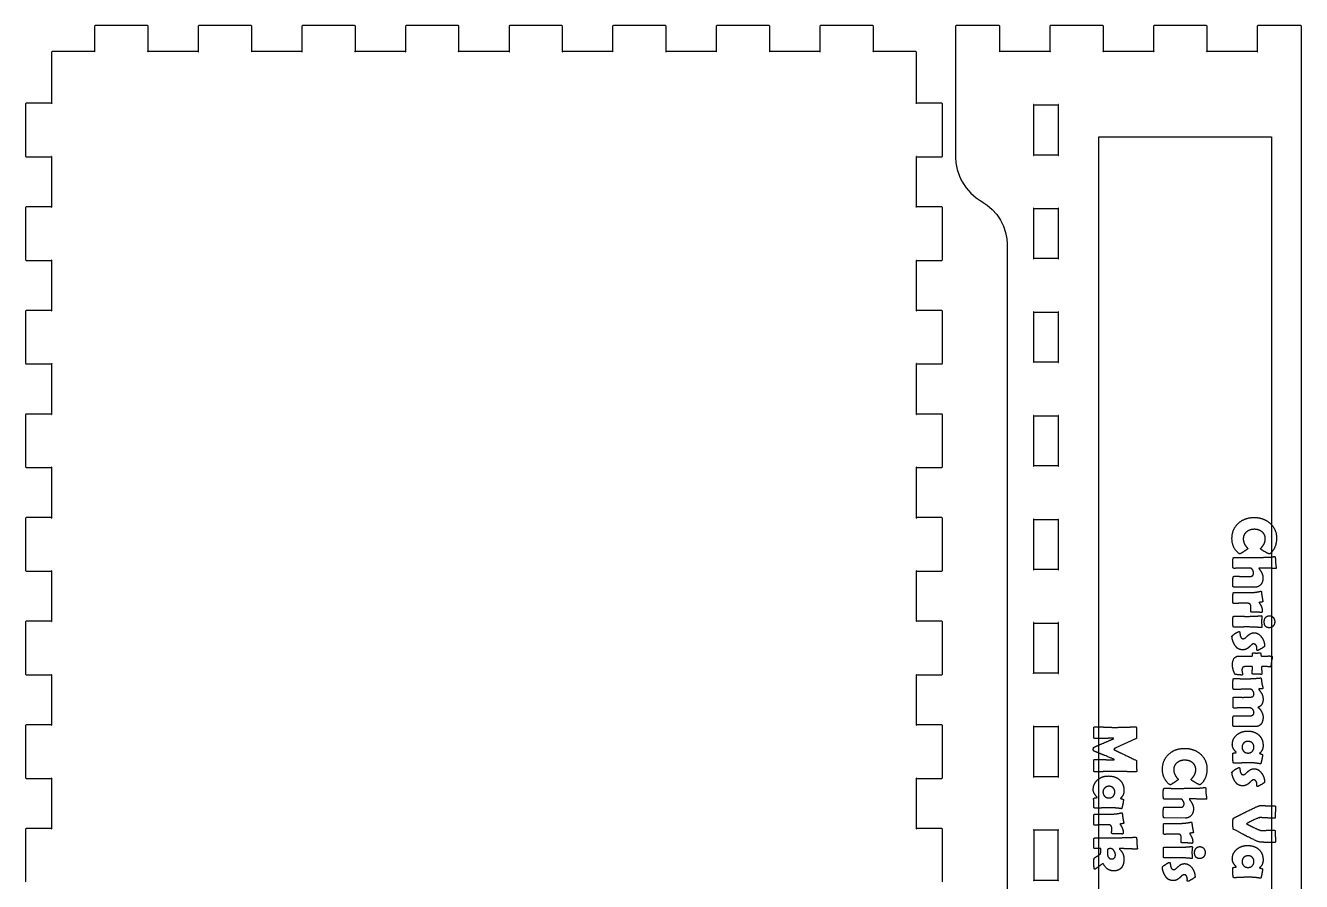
# Model space of a CAD drawing. Header units: millimetres. Extents: x 10 to 778, y 22 to 238.
# Drawn here: x 225.7 to 373.5, y 138.8 to 237.9 of the extents above; entities that cross this region are included whole.
import ezdxf

# ---------------------------------------------------------------- set-up
doc = ezdxf.new("R2010")
doc.units = ezdxf.units.MM
doc.layers.get('0').update_dxf_attribs({"linetype": 'CONTINUOUS'})

msp = doc.modelspace()

# ---------------------------------------------------------------- linework, layer by layer
for p, q in [((367.56, 175.05), (366.7, 175.05)), ((368.1, 172.85), (365.68, 172.85)), ((367.79, 163.35), (367.79, 163.61)), ((365.56, 158.96), (365.56, 160.02)), ((354.23, 156.68), (354.29, 156.68)), ((349.44, 155.41), (349.44, 156.58)), ((354.24, 155.27), (351.99, 154.24)), ((349.44, 151.56), (349.44, 152.8)), ((359.51, 148.31), (358.64, 148.31)), ((360.04, 146.11), (357.62, 146.12)), ((349.58, 143.81), (351.73, 143.81))]:
    msp.add_line(p, q)
for points in [[(331.87, 138.73), (331.9, 138.78), (331.9, 138.8), (331.9, 144.8), (331.9, 144.82), (331.87, 144.87), (331.82, 144.9), (331.8, 144.9), (328.9, 144.9), (328.89, 144.9), (328.86, 144.88), (328.86, 144.86), (328.88, 144.86), (328.9, 144.89), (328.9, 144.9), (328.9, 150.7), (331.8, 150.7), (331.82, 150.7), (331.87, 150.73), (331.9, 150.78), (331.9, 150.8), (331.9, 156.8), (331.9, 156.82), (331.87, 156.87), (331.82, 156.9), (331.8, 156.9), (328.9, 156.9), (328.89, 156.9), (328.86, 156.89), (328.86, 156.86), (328.88, 156.86), (328.9, 156.89), (328.9, 156.9), (328.9, 162.7), (328.89, 162.7), (328.86, 162.72), (328.86, 162.74), (328.88, 162.74), (328.9, 162.71), (328.9, 162.7), (331.8, 162.7), (331.82, 162.7), (331.87, 162.73), (331.9, 162.78), (331.9, 162.8), (331.9, 168.8), (331.9, 168.82), (331.87, 168.87), (331.82, 168.9), (331.8, 168.9), (328.9, 168.9), (328.9, 168.89), (328.88, 168.86), (328.86, 168.86), (328.86, 168.89), (328.89, 168.9), (328.9, 168.9), (328.9, 174.7), (331.8, 174.7), (331.82, 174.7), (331.87, 174.73), (331.9, 174.78), (331.9, 174.8), (331.9, 180.8), (331.9, 180.82), (331.87, 180.87), (331.82, 180.9), (331.8, 180.9), (328.9, 180.9), (328.9, 186.7), (331.8, 186.7), (331.82, 186.7), (331.87, 186.73), (331.9, 186.78), (331.9, 186.8), (331.9, 192.8), (331.9, 192.82), (331.87, 192.87), (331.82, 192.9), (331.8, 192.9), (328.9, 192.9), (328.89, 192.9), (328.86, 192.89), (328.86, 192.86), (328.88, 192.86), (328.9, 192.89), (328.9, 192.9), (328.9, 198.7), (331.8, 198.7), (331.82, 198.7), (331.87, 198.73), (331.9, 198.78), (331.9, 198.8), (331.9, 204.8), (331.9, 204.82), (331.87, 204.87), (331.82, 204.9), (331.8, 204.9), (328.9, 204.9), (328.9, 210.7), (328.89, 210.7), (328.86, 210.72), (328.86, 210.74), (328.88, 210.74), (328.9, 210.71), (328.9, 210.7), (331.8, 210.7), (331.82, 210.7), (331.87, 210.73), (331.9, 210.78), (331.9, 210.8), (331.9, 216.8), (331.9, 216.82), (331.87, 216.87), (331.82, 216.9), (331.8, 216.9), (328.9, 216.9), (328.9, 216.89), (328.88, 216.86), (328.86, 216.86), (328.86, 216.89), (328.89, 216.9), (328.9, 216.9), (328.9, 222.7), (328.9, 222.71), (328.88, 222.74), (328.86, 222.74), (328.86, 222.72), (328.89, 222.7), (328.9, 222.7), (331.8, 222.7), (331.82, 222.7), (331.87, 222.73), (331.9, 222.78), (331.9, 222.8), (331.9, 228.8), (331.9, 228.82), (331.87, 228.87), (331.82, 228.9), (331.8, 228.9), (328.9, 228.9), (328.9, 228.89), (328.88, 228.86), (328.86, 228.86), (328.86, 228.89), (328.89, 228.9), (328.9, 228.9), (328.9, 234.8), (328.9, 234.82), (328.87, 234.87), (328.82, 234.9), (328.8, 234.9), (323.9, 234.9), (323.9, 234.89), (323.88, 234.86), (323.86, 234.86), (323.86, 234.89), (323.89, 234.9), (323.9, 234.9), (323.9, 237.8), (323.9, 237.82), (323.87, 237.87), (323.82, 237.9), (323.8, 237.9), (317.8, 237.9), (317.78, 237.9), (317.73, 237.87), (317.7, 237.82), (317.7, 237.8), (317.7, 234.9), (317.7, 234.89), (317.71, 234.86), (317.74, 234.86), (317.74, 234.89), (317.71, 234.9), (317.7, 234.9), (311.9, 234.9), (311.89, 234.9), (311.86, 234.89), (311.86, 234.86), (311.88, 234.86), (311.9, 234.89), (311.9, 234.9), (311.9, 237.8), (311.9, 237.82), (311.87, 237.87), (311.82, 237.9), (311.8, 237.9), (305.8, 237.9), (305.78, 237.9), (305.73, 237.87), (305.7, 237.82), (305.7, 237.8), (305.7, 234.9), (305.7, 234.89), (305.71, 234.86), (305.74, 234.86), (305.74, 234.89), (305.71, 234.9), (305.7, 234.9), (299.9, 234.9), (299.89, 234.9), (299.86, 234.89), (299.86, 234.86), (299.88, 234.86), (299.9, 234.89), (299.9, 234.9), (299.9, 237.8), (299.9, 237.82), (299.87, 237.87), (299.82, 237.9), (299.8, 237.9), (293.8, 237.9), (293.78, 237.9), (293.73, 237.87), (293.7, 237.82), (293.7, 237.8), (293.7, 234.9), (293.7, 234.89), (293.71, 234.86), (293.74, 234.86), (293.74, 234.89), (293.71, 234.9), (293.7, 234.9), (287.9, 234.9), (287.9, 237.8), (287.9, 237.82), (287.87, 237.87), (287.82, 237.9), (287.8, 237.9), (281.8, 237.9), (281.78, 237.9), (281.73, 237.87), (281.7, 237.82), (281.7, 237.8), (281.7, 234.9), (275.9, 234.9), (275.9, 234.89), (275.88, 234.86), (275.86, 234.86), (275.86, 234.89), (275.89, 234.9), (275.9, 234.9), (275.9, 237.8), (275.9, 237.82), (275.87, 237.87), (275.82, 237.9), (275.8, 237.9), (269.8, 237.9), (269.78, 237.9), (269.73, 237.87), (269.7, 237.82), (269.7, 237.8), (269.7, 234.9), (263.9, 234.9), (263.9, 234.89), (263.88, 234.86), (263.86, 234.86), (263.86, 234.89), (263.89, 234.9), (263.9, 234.9), (263.9, 237.8), (263.9, 237.82), (263.87, 237.87), (263.82, 237.9), (263.8, 237.9), (257.8, 237.9), (257.78, 237.9), (257.73, 237.87), (257.7, 237.82), (257.7, 237.8), (257.7, 234.9), (251.9, 234.9), (251.89, 234.9), (251.86, 234.89), (251.86, 234.86), (251.89, 234.86), (251.9, 234.89), (251.9, 234.9), (251.9, 237.8), (251.9, 237.82), (251.87, 237.87), (251.82, 237.9), (251.8, 237.9), (245.8, 237.9), (245.78, 237.9), (245.73, 237.87), (245.7, 237.82), (245.7, 237.8), (245.7, 234.9), (239.9, 234.9), (239.9, 234.89), (239.89, 234.86), (239.86, 234.86), (239.86, 234.89), (239.89, 234.9), (239.9, 234.9), (239.9, 237.8), (239.9, 237.82), (239.87, 237.87), (239.82, 237.9), (239.8, 237.9), (233.8, 237.9), (233.78, 237.9), (233.73, 237.87), (233.7, 237.82), (233.7, 237.8), (233.7, 234.9), (233.7, 234.89), (233.71, 234.86), (233.74, 234.86), (233.74, 234.89), (233.71, 234.9), (233.7, 234.9), (228.8, 234.9), (228.78, 234.9), (228.73, 234.87), (228.7, 234.82), (228.7, 234.8), (228.7, 228.9), (228.71, 228.9), (228.74, 228.89), (228.74, 228.86), (228.71, 228.86), (228.7, 228.89), (228.7, 228.9), (225.8, 228.9), (225.78, 228.9), (225.73, 228.87), (225.7, 228.82), (225.7, 228.8), (225.7, 222.8), (225.7, 222.78), (225.73, 222.73), (225.78, 222.7), (225.8, 222.7), (228.7, 222.7), (228.71, 222.7), (228.74, 222.72), (228.74, 222.74), (228.71, 222.74), (228.7, 222.71), (228.7, 222.7), (228.7, 216.9), (225.8, 216.9), (225.78, 216.9), (225.73, 216.87), (225.7, 216.82), (225.7, 216.8), (225.7, 210.8), (225.7, 210.78), (225.73, 210.73), (225.78, 210.7), (225.8, 210.7), (228.7, 210.7), (228.7, 204.9), (228.7, 204.89), (228.71, 204.86), (228.74, 204.86), (228.74, 204.89), (228.71, 204.9), (228.7, 204.9), (225.8, 204.9), (225.78, 204.9), (225.73, 204.87), (225.7, 204.82), (225.7, 204.8), (225.7, 198.8), (225.7, 198.78), (225.73, 198.73), (225.78, 198.7), (225.8, 198.7), (228.7, 198.7), (228.7, 198.71), (228.71, 198.74), (228.74, 198.74), (228.74, 198.71), (228.71, 198.7), (228.7, 198.7), (228.7, 192.9), (225.8, 192.9), (225.78, 192.9), (225.73, 192.87), (225.7, 192.82), (225.7, 192.8), (225.7, 186.8), (225.7, 186.78), (225.73, 186.73), (225.78, 186.7), (225.8, 186.7), (228.7, 186.7), (228.7, 180.9), (225.8, 180.9), (225.78, 180.9), (225.73, 180.87), (225.7, 180.82), (225.7, 180.8), (225.7, 174.8), (225.7, 174.78), (225.73, 174.73), (225.78, 174.7), (225.8, 174.7), (228.7, 174.7), (228.7, 168.9), (225.8, 168.9), (225.78, 168.9), (225.73, 168.87), (225.7, 168.82), (225.7, 168.8), (225.7, 162.8), (225.7, 162.78), (225.73, 162.73), (225.78, 162.7), (225.8, 162.7), (228.7, 162.7), (228.7, 162.71), (228.71, 162.74), (228.74, 162.74), (228.74, 162.72), (228.71, 162.7), (228.7, 162.7), (228.7, 156.9), (225.8, 156.9), (225.78, 156.9), (225.73, 156.87), (225.7, 156.82), (225.7, 156.8), (225.7, 150.8), (225.7, 150.78), (225.73, 150.73), (225.78, 150.7), (225.8, 150.7), (228.7, 150.7), (228.7, 144.9), (225.8, 144.9), (225.78, 144.9), (225.73, 144.87), (225.7, 144.82), (225.7, 144.8), (225.7, 138.8), (225.7, 138.78), (225.73, 138.73)], [(373.48, 24.8), (373.48, 234.8), (373.48, 237.8), (373.48, 237.82), (373.45, 237.87), (373.39, 237.9), (373.38, 237.9), (368.44, 237.9), (368.42, 237.9), (368.37, 237.87), (368.34, 237.82), (368.34, 237.8), (368.34, 234.9), (362.54, 234.9), (362.54, 234.89), (362.52, 234.86), (362.5, 234.86), (362.5, 234.89), (362.53, 234.9), (362.54, 234.9), (362.54, 237.8), (362.54, 237.82), (362.51, 237.87), (362.45, 237.9), (362.44, 237.9), (356.44, 237.9), (356.42, 237.9), (356.37, 237.87), (356.34, 237.82), (356.34, 237.8), (356.34, 234.9), (356.35, 234.9), (356.38, 234.89), (356.38, 234.86), (356.36, 234.86), (356.34, 234.89), (356.34, 234.9), (350.54, 234.9), (350.54, 234.89), (350.53, 234.86), (350.5, 234.86), (350.5, 234.89), (350.53, 234.9), (350.54, 234.9), (350.54, 237.8), (350.54, 237.82), (350.51, 237.87), (350.46, 237.9), (350.44, 237.9), (344.44, 237.9), (344.42, 237.9), (344.37, 237.87), (344.34, 237.82), (344.34, 237.8), (344.34, 234.9), (344.35, 234.9), (344.38, 234.89), (344.38, 234.86), (344.35, 234.86), (344.34, 234.89), (344.34, 234.9), (338.54, 234.9), (338.54, 237.8), (338.54, 237.82), (338.51, 237.87), (338.46, 237.9), (338.44, 237.9), (333.5, 237.9), (333.48, 237.9), (333.43, 237.87), (333.4, 237.82), (333.4, 237.8), (333.4, 234.8), (333.4, 222.8), (333.4, 222.6), (333.45, 222), (333.61, 221.22), (333.86, 220.47), (334.12, 219.92), (334.22, 219.75), (334.32, 219.58), (334.66, 219.09), (335.19, 218.49), (335.79, 217.96), (336.28, 217.62), (336.45, 217.52), (336.62, 217.42), (337.09, 217.09), (337.67, 216.58), (338.18, 216), (338.51, 215.53), (338.61, 215.36), (338.7, 215.19), (338.95, 214.66), (339.2, 213.94), (339.35, 213.18), (339.4, 212.6), (339.4, 212.41), (339.4, 47.19)]]:
    msp.add_lwpolyline(points)
for points in [[(245.71, 234.9), (245.7, 234.9), (245.7, 234.89), (245.71, 234.86), (245.74, 234.86), (245.74, 234.89)], [(257.71, 234.9), (257.7, 234.9), (257.7, 234.89), (257.71, 234.86), (257.74, 234.86), (257.74, 234.89)], [(269.71, 234.9), (269.7, 234.9), (269.7, 234.89), (269.71, 234.86), (269.74, 234.86), (269.74, 234.89)], [(281.74, 234.86), (281.74, 234.89), (281.71, 234.9), (281.7, 234.9), (281.7, 234.89), (281.71, 234.86)], [(287.89, 234.9), (287.86, 234.89), (287.86, 234.86), (287.88, 234.86), (287.9, 234.89), (287.9, 234.9)], [(338.5, 234.89), (338.5, 234.86), (338.52, 234.86), (338.54, 234.89), (338.54, 234.9), (338.53, 234.9)], [(368.34, 234.89), (368.35, 234.86), (368.38, 234.86), (368.38, 234.89), (368.35, 234.9), (368.34, 234.9)], [(342.5, 228.7), (342.5, 228.71), (342.49, 228.74), (342.46, 228.74), (342.46, 228.71), (342.49, 228.7)], [(342.5, 225.8), (342.5, 228.7), (345.3, 228.7), (345.31, 228.7), (345.34, 228.71), (345.34, 228.74), (345.31, 228.74), (345.3, 228.71), (345.3, 228.7), (345.3, 222.9), (345.3, 222.89), (345.31, 222.86), (345.34, 222.86), (345.34, 222.89), (345.31, 222.9), (345.3, 222.9), (342.5, 222.9)], [(350, 35), (350, 225), (370, 225), (370, 35)], [(342.46, 222.86), (342.49, 222.86), (342.5, 222.89), (342.5, 222.9), (342.49, 222.9), (342.46, 222.89)], [(228.7, 216.89), (228.71, 216.86), (228.74, 216.86), (228.74, 216.89), (228.71, 216.9), (228.7, 216.9)], [(342.5, 216.71), (342.49, 216.74), (342.46, 216.74), (342.46, 216.72), (342.49, 216.7), (342.5, 216.7)], [(342.49, 210.86), (342.5, 210.89), (342.5, 210.9), (342.5, 213.8), (342.5, 216.7), (345.3, 216.7), (345.3, 210.9), (345.3, 210.89), (345.31, 210.86), (345.34, 210.86), (345.34, 210.89), (345.31, 210.9), (345.3, 210.9), (342.5, 210.9), (342.49, 210.9), (342.46, 210.89), (342.46, 210.86)], [(345.34, 216.72), (345.34, 216.74), (345.31, 216.74), (345.3, 216.71), (345.3, 216.7), (345.31, 216.7)], [(228.74, 210.74), (228.71, 210.74), (228.7, 210.71), (228.7, 210.7), (228.71, 210.7), (228.74, 210.72)], [(328.9, 204.9), (328.89, 204.9), (328.86, 204.89), (328.86, 204.86), (328.88, 204.86), (328.9, 204.89)], [(342.5, 204.71), (342.49, 204.74), (342.46, 204.74), (342.46, 204.72), (342.49, 204.7), (342.5, 204.7), (345.3, 204.7), (345.31, 204.7), (345.34, 204.72), (345.34, 204.74), (345.31, 204.74), (345.3, 204.71), (345.3, 204.7), (345.3, 198.9), (342.5, 198.9), (342.5, 198.89), (342.49, 198.86), (342.46, 198.86), (342.46, 198.89), (342.49, 198.9), (342.5, 198.9), (342.5, 201.8), (342.5, 204.7)], [(328.88, 198.74), (328.86, 198.74), (328.86, 198.71), (328.89, 198.7), (328.9, 198.7), (328.9, 198.71)], [(345.31, 198.9), (345.3, 198.9), (345.3, 198.89), (345.31, 198.86), (345.34, 198.86), (345.34, 198.89)], [(228.71, 192.86), (228.74, 192.86), (228.74, 192.89), (228.71, 192.9), (228.7, 192.9), (228.7, 192.89)], [(342.46, 192.74), (342.46, 192.71), (342.49, 192.7), (342.5, 192.7), (342.5, 192.71), (342.49, 192.74)], [(345.3, 186.9), (342.5, 186.9), (342.5, 189.8), (342.5, 192.7), (345.3, 192.7)], [(345.3, 192.71), (345.3, 192.7), (345.31, 192.7), (345.34, 192.71), (345.34, 192.74), (345.31, 192.74)], [(228.7, 186.71), (228.7, 186.7), (228.71, 186.7), (228.74, 186.72), (228.74, 186.74), (228.71, 186.74)], [(328.88, 186.74), (328.86, 186.74), (328.86, 186.72), (328.89, 186.7), (328.9, 186.7), (328.9, 186.71)], [(342.46, 186.86), (342.49, 186.86), (342.5, 186.89), (342.5, 186.9), (342.49, 186.9), (342.46, 186.89)], [(345.34, 186.89), (345.31, 186.9), (345.3, 186.9), (345.3, 186.89), (345.31, 186.86), (345.34, 186.86)], [(228.7, 180.89), (228.71, 180.86), (228.74, 180.86), (228.74, 180.88), (228.71, 180.9), (228.7, 180.9)], [(328.86, 180.88), (328.86, 180.86), (328.88, 180.86), (328.9, 180.89), (328.9, 180.9), (328.89, 180.9)], [(342.5, 180.7), (342.5, 180.71), (342.49, 180.74), (342.46, 180.74), (342.46, 180.72), (342.49, 180.7)], [(342.5, 177.8), (342.5, 180.7), (345.3, 180.7), (345.3, 180.71), (345.31, 180.74), (345.34, 180.74), (345.34, 180.72), (345.31, 180.7), (345.3, 180.7), (345.3, 174.9), (345.3, 174.89), (345.31, 174.86), (345.34, 174.86), (345.34, 174.89), (345.31, 174.9), (345.3, 174.9), (342.5, 174.9)], [(228.71, 174.74), (228.7, 174.71), (228.7, 174.7), (228.71, 174.7), (228.74, 174.72), (228.74, 174.74)], [(328.86, 174.74), (328.86, 174.72), (328.89, 174.7), (328.9, 174.7), (328.9, 174.71), (328.88, 174.74)], [(342.49, 174.86), (342.5, 174.89), (342.5, 174.9), (342.49, 174.9), (342.46, 174.89), (342.46, 174.86)], [(228.7, 168.9), (228.7, 168.89), (228.71, 168.86), (228.74, 168.86), (228.74, 168.89), (228.71, 168.9)], [(345.3, 168.7), (345.3, 162.9), (342.5, 162.9), (342.5, 162.89), (342.49, 162.86), (342.46, 162.86), (342.46, 162.89), (342.49, 162.9), (342.5, 162.9), (342.5, 165.8), (342.5, 168.7), (342.5, 168.71), (342.49, 168.74), (342.46, 168.74), (342.46, 168.72), (342.49, 168.7), (342.5, 168.7)], [(345.31, 168.7), (345.34, 168.72), (345.34, 168.74), (345.31, 168.74), (345.3, 168.71), (345.3, 168.7)], [(345.31, 162.9), (345.3, 162.9), (345.3, 162.89), (345.31, 162.86), (345.34, 162.86), (345.34, 162.89)], [(228.74, 156.86), (228.74, 156.89), (228.71, 156.9), (228.7, 156.9), (228.7, 156.89), (228.71, 156.86)], [(342.5, 150.9), (342.5, 153.8), (342.5, 156.7), (342.5, 156.71), (342.49, 156.74), (342.46, 156.74), (342.46, 156.71), (342.49, 156.7), (342.5, 156.7), (345.3, 156.7), (345.3, 150.9), (342.5, 150.9), (342.49, 150.9), (342.46, 150.89), (342.46, 150.86), (342.49, 150.86), (342.5, 150.89)], [(345.34, 156.74), (345.31, 156.74), (345.3, 156.71), (345.3, 156.7), (345.31, 156.7), (345.34, 156.71)], [(228.7, 150.7), (228.71, 150.7), (228.74, 150.72), (228.74, 150.74), (228.71, 150.74), (228.7, 150.71)], [(328.89, 150.7), (328.9, 150.7), (328.9, 150.71), (328.88, 150.74), (328.86, 150.74), (328.86, 150.72)], [(345.31, 150.9), (345.3, 150.9), (345.3, 150.89), (345.31, 150.86), (345.34, 150.86), (345.34, 150.89)], [(228.71, 144.86), (228.74, 144.86), (228.74, 144.88), (228.71, 144.9), (228.7, 144.9), (228.7, 144.89)], [(345.3, 144.71), (345.3, 144.7), (342.5, 144.7), (342.5, 144.71), (342.49, 144.74), (342.46, 144.74), (342.46, 144.72), (342.49, 144.7), (342.5, 144.7), (342.5, 141.8), (342.5, 138.9), (345.3, 138.9), (345.3, 138.89), (345.31, 138.86), (345.34, 138.86), (345.34, 138.88), (345.31, 138.9), (345.3, 138.9), (345.3, 144.7), (345.31, 144.7), (345.34, 144.72), (345.34, 144.74), (345.31, 144.74)], [(342.46, 138.88), (342.46, 138.86), (342.49, 138.86), (342.5, 138.89), (342.5, 138.9), (342.49, 138.9)]]:
    msp.add_lwpolyline(points, close=True)
for points in [[(366.18, 180.26), (366.9, 180.92), (368, 180.92)], [(368, 180.92), (369.07, 180.92), (369.81, 180.27)], [(365.43, 178.48), (365.43, 179.58), (366.18, 180.26)], [(367.13, 179.26), (366.74, 178.96), (366.74, 178.44)], [(368.03, 179.55), (367.49, 179.55), (367.13, 179.26)], [(368.91, 179.26), (368.55, 179.55), (368.03, 179.55)], [(369.29, 178.44), (369.29, 178.96), (368.91, 179.26)], [(369.81, 180.27), (370.59, 179.59), (370.59, 178.55)], [(366.2, 176.77), (365.43, 177.41), (365.43, 178.48)], [(366.74, 178.44), (366.74, 178.14), (366.87, 177.86)], [(366.87, 177.86), (366.96, 177.68), (367.12, 177.5)], [(367.12, 177.5), (367.25, 177.34), (367.25, 177.33)], [(368.75, 177.32), (368.75, 177.34), (368.89, 177.49)], [(368.89, 177.49), (369.06, 177.68), (369.15, 177.87)], [(369.15, 177.87), (369.29, 178.14), (369.29, 178.44)], [(370.59, 178.55), (370.59, 177.41), (369.89, 176.77)], [(365.53, 175.75), (365.53, 176.04), (365.56, 176.16)], [(365.56, 176.16), (365.58, 176.29), (365.68, 176.29)], [(365.68, 176.29), (365.95, 176.29), (366.51, 176.29)], [(366.35, 176.7), (366.29, 176.7), (366.2, 176.77)], [(366.77, 176.95), (366.39, 176.7), (366.35, 176.7)], [(366.51, 176.29), (367.07, 176.28), (367.34, 176.28)], [(367.21, 177.26), (367.15, 177.2), (366.77, 176.95)], [(367.25, 177.33), (367.25, 177.29), (367.21, 177.26)], [(367.34, 176.28), (368.49, 176.28), (369.24, 176.31)], [(368.78, 177.25), (368.75, 177.28), (368.75, 177.32)], [(369.26, 176.94), (368.83, 177.19), (368.78, 177.25)], [(369.24, 176.31), (369.5, 176.32), (369.76, 176.32)], [(369.75, 176.7), (369.69, 176.7), (369.26, 176.94)], [(369.89, 176.77), (369.81, 176.7), (369.75, 176.7)], [(369.76, 176.32), (370.07, 176.34), (370.29, 176.39)], [(370.29, 176.39), (370.33, 176.4), (370.35, 176.4)], [(370.35, 176.4), (370.4, 176.4), (370.42, 176.35)], [(370.42, 176.35), (370.45, 176.24), (370.46, 176.03)], [(370.46, 176.03), (370.47, 175.75), (370.48, 175.7)], [(365.54, 175.14), (365.53, 175.25), (365.53, 175.75)], [(365.69, 175.03), (365.56, 175.03), (365.54, 175.14)], [(366.19, 175.04), (365.85, 175.03), (365.69, 175.03)], [(366.7, 175.05), (366.53, 175.05), (366.19, 175.04)], [(367.52, 174.09), (367.93, 174.09), (367.93, 174.51)], [(367.82, 174.84), (367.7, 175.05), (367.56, 175.05)], [(367.93, 174.51), (367.93, 174.65), (367.82, 174.84)], [(368.62, 175.06), (368.55, 175.06), (368.55, 175.02)], [(368.55, 175.02), (368.55, 175.02), (368.67, 174.85)], [(369.87, 175.04), (369.08, 175.06), (368.62, 175.06)], [(368.67, 174.85), (368.81, 174.64), (368.9, 174.46)], [(368.9, 174.46), (369.02, 174.18), (369.02, 173.92)], [(370.17, 175.02), (369.95, 175.04), (369.87, 175.04)], [(370.48, 175.01), (370.37, 175.01), (370.17, 175.02)], [(370.48, 175.7), (370.55, 175.07), (370.55, 175.07)], [(370.55, 175.07), (370.55, 175.01), (370.48, 175.01)], [(365.53, 173.46), (365.53, 173.85), (365.56, 174)], [(365.54, 172.95), (365.53, 173.06), (365.53, 173.46)], [(365.68, 172.85), (365.56, 172.85), (365.54, 172.95)], [(365.56, 174), (365.58, 174.11), (365.71, 174.11)], [(365.71, 174.11), (366.01, 174.11), (366.61, 174.1)], [(366.61, 174.1), (367.22, 174.09), (367.52, 174.09)], [(368.79, 173.17), (368.53, 172.85), (368.1, 172.85)], [(369.02, 173.92), (369.02, 173.47), (368.79, 173.17)], [(365.53, 171.58), (365.53, 171.91), (365.56, 172.11)], [(365.55, 171.07), (365.53, 171.23), (365.53, 171.58)], [(365.56, 172.11), (365.57, 172.23), (365.67, 172.23)], [(365.67, 172.23), (365.95, 172.23), (366.51, 172.22)], [(366.51, 172.22), (367.07, 172.22), (367.35, 172.22)], [(367.35, 172.22), (368.17, 172.22), (368.71, 172.37)], [(368.71, 172.37), (368.74, 172.38), (368.76, 172.38)], [(368.76, 172.38), (368.81, 172.38), (368.83, 172.33)], [(368.83, 172.33), (368.85, 172.13), (368.91, 171.76)], [(368.91, 171.76), (369.01, 171.21), (369.01, 171.19)], [(365.64, 170.95), (365.56, 170.95), (365.55, 171.07)], [(365.94, 170.96), (365.74, 170.95), (365.64, 170.95)], [(366.25, 170.98), (366.14, 170.98), (365.94, 170.96)], [(366.7, 170.98), (366.4, 170.98), (366.25, 170.98)], [(367.16, 170.99), (367.01, 170.99), (366.7, 170.98)], [(367.53, 170.88), (367.44, 170.99), (367.16, 170.99)], [(367.62, 170.49), (367.62, 170.78), (367.53, 170.88)], [(367.6, 170.1), (367.6, 170.17), (367.61, 170.3)], [(367.74, 169.95), (367.6, 169.95), (367.6, 170.1)], [(367.61, 170.3), (367.62, 170.42), (367.62, 170.49)], [(368.01, 169.96), (367.8, 169.95), (367.74, 169.95)], [(368.28, 169.96), (368.18, 169.96), (368.01, 169.96)], [(368.57, 169.94), (368.37, 169.96), (368.28, 169.96)], [(368.79, 171.11), (368.57, 171.09), (368.57, 171.05)], [(368.57, 171.05), (368.57, 171.1), (368.76, 170.76)], [(368.76, 170.76), (368.94, 170.42), (368.94, 170.11)], [(369.01, 171.19), (369.01, 171.13), (368.79, 171.11)], [(368.94, 170.11), (368.94, 169.92), (368.86, 169.92)], [(365.53, 168.85), (365.53, 169.27), (365.56, 169.39)], [(365.56, 168.31), (365.53, 168.43), (365.53, 168.85)], [(365.56, 169.39), (365.57, 169.46), (365.6, 169.48)], [(365.6, 169.48), (365.61, 169.49), (365.71, 169.49)], [(365.71, 169.49), (365.95, 169.49), (366.43, 169.48)], [(366.43, 169.48), (366.92, 169.47), (367.16, 169.47)], [(367.16, 169.47), (368.16, 169.47), (368.75, 169.54)], [(368.86, 169.92), (368.75, 169.92), (368.57, 169.94)], [(368.75, 169.54), (368.8, 169.55), (368.82, 169.55)], [(368.82, 169.55), (368.89, 169.55), (368.89, 169.46)], [(368.87, 169.16), (368.85, 168.96), (368.85, 168.85)], [(368.85, 168.85), (368.85, 168.75), (368.87, 168.55)], [(368.89, 169.46), (368.89, 169.36), (368.87, 169.16)], [(368.87, 168.55), (368.88, 168.35), (368.88, 168.24)], [(369.16, 168.84), (369.16, 169.13), (369.31, 169.33)], [(369.77, 168.15), (369.16, 168.15), (369.16, 168.84)], [(369.31, 169.33), (369.48, 169.54), (369.77, 169.54)], [(369.77, 169.54), (370.04, 169.54), (370.22, 169.32)], [(370.38, 168.84), (370.38, 168.57), (370.21, 168.37)], [(370.22, 169.32), (370.38, 169.12), (370.38, 168.84)], [(365.43, 167.16), (365.43, 167.23), (365.81, 167.48)], [(365.59, 166.47), (365.43, 166.85), (365.43, 167.16)], [(365.64, 168.22), (365.57, 168.22), (365.56, 168.31)], [(366.4, 168.23), (365.9, 168.22), (365.64, 168.22)], [(365.81, 167.48), (366.19, 167.72), (366.27, 167.72)], [(366.27, 167.72), (366.3, 167.72), (366.31, 167.68)], [(366.31, 167.68), (366.35, 167.44), (366.4, 167.19)], [(367.16, 168.24), (366.91, 168.24), (366.4, 168.23)], [(366.4, 167.19), (366.5, 166.88), (366.72, 166.88)], [(366.72, 166.88), (366.88, 166.88), (367.08, 167.06)], [(367.08, 167.06), (367.43, 167.38), (367.45, 167.39)], [(368.75, 168.17), (368.06, 168.24), (367.16, 168.24)], [(367.45, 167.39), (367.71, 167.57), (367.99, 167.57)], [(367.99, 167.57), (368.51, 167.57), (368.88, 167.04)], [(368.81, 168.16), (368.8, 168.16), (368.75, 168.17)], [(368.88, 168.24), (368.88, 168.16), (368.81, 168.16)], [(368.88, 167.04), (369.21, 166.56), (369.21, 166.02)], [(370.21, 168.37), (370.04, 168.15), (369.77, 168.15)], [(365.97, 165.87), (365.74, 166.12), (365.59, 166.47)], [(366.29, 165.66), (366.07, 165.74), (365.97, 165.87)], [(366.67, 165.59), (366.49, 165.59), (366.29, 165.66)], [(367.24, 165.77), (366.97, 165.59), (366.67, 165.59)], [(367.62, 166.1), (367.34, 165.83), (367.24, 165.77)], [(367.93, 166.28), (367.81, 166.28), (367.62, 166.1)], [(368.23, 166.11), (368.12, 166.28), (367.93, 166.28)], [(368.32, 165.77), (368.32, 165.97), (368.23, 166.11)], [(368.3, 165.57), (368.32, 165.67), (368.32, 165.77)], [(368.39, 165.52), (368.35, 165.52), (368.3, 165.57)], [(368.83, 165.74), (368.45, 165.52), (368.39, 165.52)], [(369.21, 166.02), (369.21, 165.96), (368.83, 165.74)], [(365.49, 163.86), (365.49, 164.87), (366.27, 164.87)], [(366.27, 164.87), (366.5, 164.87), (366.96, 164.86)], [(366.96, 164.86), (367.43, 164.84), (367.66, 164.84)], [(367.66, 164.84), (367.81, 164.84), (367.81, 165.02)], [(367.81, 165.11), (367.81, 165.24), (367.9, 165.24)], [(367.81, 165.06), (367.81, 165.09), (367.81, 165.11)], [(367.81, 165.02), (367.81, 165.03), (367.81, 165.06)], [(367.9, 165.24), (367.96, 165.24), (368.07, 165.23)], [(368.07, 165.23), (368.19, 165.22), (368.25, 165.22)], [(368.25, 165.22), (368.32, 165.22), (368.47, 165.23)], [(368.47, 165.23), (368.62, 165.24), (368.69, 165.24)], [(368.69, 165.24), (368.76, 165.24), (368.77, 165.02)], [(368.77, 165.02), (368.78, 164.89), (368.84, 164.88)], [(368.84, 164.88), (368.98, 164.86), (369.26, 164.87)], [(369.26, 164.87), (369.71, 164.88), (369.69, 164.88)], [(369.69, 164.88), (370.1, 164.88), (370.1, 164.8)], [(370.01, 164.26), (369.98, 164.08), (369.94, 163.72)], [(370.06, 164.53), (370.01, 164.33), (370.01, 164.26)], [(370.1, 164.8), (370.1, 164.71), (370.06, 164.53)], [(365.74, 162.86), (365.49, 163.31), (365.49, 163.86)], [(365.82, 162.74), (365.79, 162.76), (365.74, 162.86)], [(365.95, 162.72), (365.85, 162.72), (365.82, 162.74)], [(366.26, 162.7), (366.05, 162.72), (365.95, 162.72)], [(366.58, 162.67), (366.48, 162.67), (366.26, 162.7)], [(366.73, 163.59), (366.58, 163.5), (366.58, 163.22)], [(366.58, 163.22), (366.58, 163.14), (366.62, 162.97)], [(366.66, 162.74), (366.66, 162.67), (366.58, 162.67)], [(366.62, 162.97), (366.66, 162.81), (366.66, 162.74)], [(367.14, 163.66), (366.84, 163.66), (366.73, 163.59)], [(367.38, 163.67), (367.22, 163.66), (367.14, 163.66)], [(367.63, 163.67), (367.55, 163.67), (367.38, 163.67)], [(367.79, 163.61), (367.79, 163.67), (367.63, 163.67)], [(367.78, 163.11), (367.79, 163.28), (367.79, 163.35)], [(367.78, 162.88), (367.78, 162.95), (367.78, 163.11)], [(367.85, 162.78), (367.78, 162.78), (367.78, 162.88)], [(368.1, 162.78), (367.93, 162.78), (367.85, 162.78)], [(368.34, 162.79), (368.26, 162.79), (368.1, 162.78)], [(368.58, 162.77), (368.42, 162.79), (368.34, 162.79)], [(368.82, 162.75), (368.74, 162.75), (368.58, 162.77)], [(368.88, 162.83), (368.88, 162.75), (368.82, 162.75)], [(369.03, 163.68), (368.86, 163.68), (368.86, 163.57)], [(368.86, 163.57), (368.86, 163.45), (368.87, 163.2)], [(368.87, 163.2), (368.88, 162.95), (368.88, 162.83)], [(369.46, 163.65), (369.17, 163.68), (369.03, 163.68)], [(369.88, 163.63), (369.74, 163.63), (369.46, 163.65)], [(369.94, 163.72), (369.93, 163.63), (369.88, 163.63)], [(365.53, 161.64), (365.53, 161.86), (365.56, 162.14)], [(365.55, 161.14), (365.53, 161.3), (365.53, 161.64)], [(365.58, 161.03), (365.56, 161.05), (365.55, 161.14)], [(365.56, 162.14), (365.56, 162.22), (365.58, 162.24)], [(365.58, 162.24), (365.6, 162.26), (365.69, 162.26)], [(365.69, 162.26), (365.97, 162.26), (366.52, 162.25)], [(366.52, 162.25), (367.08, 162.25), (367.36, 162.25)], [(367.36, 162.25), (367.94, 162.25), (368.66, 162.33)], [(368.66, 162.33), (368.7, 162.34), (368.72, 162.34)], [(368.72, 162.34), (368.78, 162.34), (368.8, 162.29)], [(369.01, 161.14), (369.01, 161.07), (368.76, 161.07)], [(368.8, 162.29), (368.83, 162.21), (368.85, 162)], [(368.85, 162), (368.88, 161.74), (368.88, 161.69)], [(368.88, 161.69), (368.89, 161.65), (368.96, 161.41)], [(368.96, 161.41), (369.01, 161.24), (369.01, 161.14)], [(365.56, 160.02), (365.56, 160.12), (365.7, 160.12)], [(365.69, 161.01), (365.6, 161.01), (365.58, 161.03)], [(366.63, 161.02), (366, 161.01), (365.69, 161.01)], [(365.7, 160.12), (365.86, 160.12), (366.19, 160.11)], [(366.19, 160.11), (366.52, 160.09), (366.69, 160.09)], [(367.59, 161.02), (367.27, 161.02), (366.63, 161.02)], [(366.69, 160.09), (366.82, 160.09), (367.08, 160.1)], [(367.08, 160.1), (367.35, 160.11), (367.48, 160.11)], [(367.48, 160.11), (367.98, 160.11), (367.98, 160.49)], [(367.86, 160.82), (367.73, 161.02), (367.59, 161.02)], [(367.98, 160.49), (367.98, 160.64), (367.86, 160.82)], [(368.76, 161.07), (368.52, 161.06), (368.52, 161.04)], [(368.52, 161.04), (368.53, 161), (368.57, 160.96)], [(368.57, 160.96), (368.81, 160.64), (368.91, 160.46)], [(369.03, 159.87), (369.03, 159.55), (368.89, 159.3)], [(368.91, 160.46), (369.03, 160.19), (369.03, 159.87)], [(365.67, 158.85), (365.56, 158.85), (365.56, 158.96)], [(366.17, 158.86), (365.84, 158.85), (365.67, 158.85)], [(366.67, 158.88), (366.51, 158.88), (366.17, 158.86)], [(367.54, 158.86), (367.39, 158.88), (366.67, 158.88)], [(367.84, 158.68), (367.7, 158.84), (367.54, 158.86)], [(367.56, 157.96), (367.98, 157.98), (367.98, 158.35)], [(367.98, 158.35), (367.98, 158.52), (367.84, 158.68)], [(368.89, 159.3), (368.73, 159.02), (368.44, 158.93)], [(368.44, 158.93), (368.69, 158.75), (368.86, 158.42)], [(368.86, 158.42), (369.03, 158.09), (369.03, 157.79)], [(349.44, 156.58), (349.44, 156.65), (349.47, 156.67)], [(349.47, 156.67), (349.49, 156.68), (349.55, 156.68)], [(349.55, 156.68), (349.93, 156.68), (350.69, 156.65)], [(350.69, 156.65), (351.46, 156.61), (351.84, 156.61)], [(351.84, 156.61), (352.25, 156.61), (353.37, 156.65)], [(353.37, 156.65), (353.66, 156.65), (354.23, 156.68)], [(354.29, 156.68), (354.36, 156.68), (354.36, 156.53)], [(365.53, 157.33), (365.53, 157.75), (365.56, 157.86)], [(365.55, 156.81), (365.53, 156.91), (365.53, 157.33)], [(365.69, 156.7), (365.56, 156.7), (365.55, 156.81)], [(365.56, 157.86), (365.58, 157.96), (365.73, 157.96)], [(366.35, 156.71), (365.91, 156.7), (365.69, 156.7)], [(365.73, 157.96), (365.89, 157.96), (366.21, 157.95)], [(366.21, 157.95), (366.53, 157.94), (366.69, 157.94)], [(367.01, 156.72), (366.79, 156.72), (366.35, 156.71)], [(366.69, 157.94), (367.3, 157.94), (367.56, 157.96)], [(367.57, 156.71), (367.2, 156.72), (367.01, 156.72)], [(368.13, 156.7), (367.94, 156.7), (367.57, 156.71)], [(368.82, 157.03), (368.58, 156.7), (368.13, 156.7)], [(369.03, 157.79), (369.03, 157.32), (368.82, 157.03)], [(349.57, 155.31), (349.44, 155.31), (349.44, 155.41)], [(350.6, 155.33), (349.91, 155.31), (349.57, 155.31)], [(350.57, 154.8), (351.34, 155.13), (351.69, 155.29)], [(351.63, 155.35), (351.28, 155.35), (350.6, 155.33)], [(351.73, 155.32), (351.7, 155.35), (351.63, 155.35)], [(351.69, 155.29), (351.71, 155.3), (351.73, 155.32)], [(354.39, 155.38), (354.39, 155.34), (354.24, 155.27)], [(354.36, 156.53), (354.36, 156.34), (354.37, 155.95)], [(354.37, 155.95), (354.39, 155.57), (354.39, 155.38)], [(365.47, 154.63), (365.47, 155.31), (366.01, 155.76)], [(366.01, 155.76), (366.52, 156.18), (367.22, 156.18)], [(367.22, 156.18), (368.03, 156.18), (368.52, 155.75)], [(368.52, 155.75), (369.03, 155.29), (369.03, 154.5)], [(349.37, 154.08), (349.37, 154.27), (349.44, 154.3)], [(349.38, 153.94), (349.37, 153.96), (349.37, 154.08)], [(349.47, 153.86), (349.39, 153.89), (349.38, 153.94)], [(349.44, 154.3), (349.83, 154.49), (350.57, 154.8)], [(350.72, 153.35), (350.09, 153.6), (349.47, 153.86)], [(351.99, 154.24), (351.76, 154.14), (351.76, 154.06)], [(351.76, 154.06), (351.76, 154.02), (352.03, 153.9)], [(352.03, 153.9), (352.76, 153.54), (354.24, 152.85)], [(358.12, 153.52), (358.85, 154.18), (359.95, 154.18)], [(359.95, 154.18), (361.01, 154.18), (361.75, 153.54)], [(365.87, 153.79), (365.47, 154.18), (365.47, 154.63)], [(365.73, 153.66), (365.93, 153.68), (365.93, 153.71)], [(365.93, 153.71), (365.92, 153.74), (365.87, 153.79)], [(366.8, 154.8), (366.6, 154.6), (366.6, 154.32)], [(366.6, 154.32), (366.6, 154.02), (366.79, 153.83)], [(366.79, 153.83), (366.98, 153.64), (367.29, 153.64)], [(367.29, 154.99), (367, 154.99), (366.8, 154.8)], [(367.78, 154.81), (367.59, 154.99), (367.29, 154.99)], [(367.29, 153.64), (367.58, 153.64), (367.78, 153.83)], [(367.97, 154.32), (367.97, 154.62), (367.78, 154.81)], [(367.78, 153.83), (367.97, 154.02), (367.97, 154.32)], [(369.03, 154.5), (369.03, 153.95), (368.65, 153.63)], [(349.44, 152.8), (349.44, 152.9), (349.57, 152.9)], [(349.57, 152.9), (349.92, 152.9), (350.63, 152.88)], [(350.63, 152.88), (351.34, 152.85), (351.69, 152.85)], [(351.8, 152.88), (351.78, 152.92), (350.72, 153.35)], [(351.69, 152.85), (351.79, 152.85), (351.8, 152.88)], [(354.24, 152.85), (354.38, 152.79), (354.38, 152.72)], [(354.37, 152.41), (354.36, 152.21), (354.36, 152.1)], [(354.38, 152.72), (354.38, 152.62), (354.37, 152.41)], [(357.38, 151.75), (357.38, 152.84), (358.12, 153.52)], [(359.08, 152.53), (358.68, 152.22), (358.68, 151.71)], [(359.97, 152.81), (359.44, 152.81), (359.08, 152.53)], [(360.85, 152.53), (360.5, 152.81), (359.97, 152.81)], [(361.24, 151.71), (361.24, 152.22), (360.85, 152.53)], [(361.75, 153.54), (362.53, 152.86), (362.53, 151.81)], [(365.52, 153.57), (365.52, 153.64), (365.73, 153.66)], [(365.56, 152.58), (365.52, 153.01), (365.52, 153.57)], [(365.71, 152.45), (365.57, 152.45), (365.56, 152.58)], [(366.5, 152.48), (365.97, 152.45), (365.71, 152.45)], [(367.31, 152.52), (367.04, 152.52), (366.5, 152.48)], [(368.65, 152.4), (368.02, 152.52), (367.31, 152.52)], [(368.65, 153.63), (368.63, 153.62), (368.63, 153.61)], [(368.63, 153.61), (368.63, 153.57), (368.8, 153.53)], [(368.72, 152.39), (368.71, 152.39), (368.65, 152.4)], [(368.78, 152.45), (368.76, 152.39), (368.72, 152.39)], [(368.9, 152.94), (368.83, 152.6), (368.78, 152.45)], [(368.8, 153.53), (368.97, 153.49), (368.97, 153.44)], [(368.97, 153.44), (368.97, 153.31), (368.9, 152.94)], [(349.55, 151.46), (349.44, 151.46), (349.44, 151.56)], [(350.7, 151.49), (349.93, 151.46), (349.55, 151.46)], [(349.9, 150.56), (350.41, 150.98), (351.11, 150.98)], [(351.84, 151.52), (351.46, 151.52), (350.7, 151.49)], [(351.11, 150.98), (351.92, 150.98), (352.41, 150.54)], [(353.08, 151.49), (352.25, 151.52), (351.84, 151.52)], [(354.31, 151.46), (353.9, 151.46), (353.08, 151.49)], [(354.4, 151.57), (354.4, 151.46), (354.31, 151.46)], [(354.36, 152.1), (354.36, 152.02), (354.38, 151.84)], [(354.38, 151.84), (354.4, 151.66), (354.4, 151.57)], [(358.14, 150.04), (357.38, 150.68), (357.38, 151.75)], [(358.68, 151.71), (358.68, 151.4), (358.82, 151.13)], [(358.82, 151.13), (358.91, 150.95), (359.06, 150.76)], [(359.06, 150.76), (359.2, 150.61), (359.2, 150.59)], [(360.7, 150.59), (360.7, 150.6), (360.84, 150.76)], [(360.84, 150.76), (361, 150.95), (361.1, 151.13)], [(361.1, 151.13), (361.24, 151.41), (361.24, 151.71)], [(362.53, 151.81), (362.53, 150.68), (361.83, 150.04)], [(365.43, 151.41), (365.43, 151.48), (365.81, 151.73)], [(365.59, 150.72), (365.43, 151.1), (365.43, 151.41)], [(365.81, 151.73), (366.19, 151.97), (366.27, 151.97)], [(366.27, 151.97), (366.3, 151.97), (366.31, 151.93)], [(366.31, 151.93), (366.35, 151.69), (366.4, 151.44)], [(366.4, 151.44), (366.5, 151.13), (366.72, 151.13)], [(366.72, 151.13), (366.88, 151.13), (367.08, 151.31)], [(367.08, 151.31), (367.43, 151.63), (367.45, 151.64)], [(367.45, 151.64), (367.71, 151.82), (367.99, 151.82)], [(367.99, 151.82), (368.51, 151.82), (368.88, 151.29)], [(368.88, 151.29), (369.21, 150.81), (369.21, 150.27)], [(349.36, 149.42), (349.36, 150.11), (349.9, 150.56)], [(349.76, 148.58), (349.36, 148.98), (349.36, 149.42)], [(350.69, 149.59), (350.49, 149.4), (350.49, 149.12)], [(351.18, 149.79), (350.89, 149.79), (350.69, 149.59)], [(351.67, 149.6), (351.48, 149.79), (351.18, 149.79)], [(351.86, 149.12), (351.86, 149.42), (351.67, 149.6)], [(352.41, 150.54), (352.92, 150.09), (352.92, 149.29)], [(352.92, 149.29), (352.92, 148.74), (352.54, 148.43)], [(357.47, 149.02), (357.47, 149.3), (357.5, 149.43)], [(357.5, 149.43), (357.53, 149.56), (357.62, 149.56)], [(357.62, 149.56), (357.9, 149.56), (358.45, 149.55)], [(358.29, 149.96), (358.24, 149.96), (358.14, 150.04)], [(358.72, 150.22), (358.33, 149.96), (358.29, 149.96)], [(358.45, 149.55), (359.01, 149.55), (359.29, 149.55)], [(359.16, 150.52), (359.09, 150.47), (358.72, 150.22)], [(359.2, 150.59), (359.2, 150.56), (359.16, 150.52)], [(359.29, 149.55), (360.43, 149.55), (361.18, 149.57)], [(360.72, 150.52), (360.7, 150.54), (360.7, 150.59)], [(361.2, 150.21), (360.78, 150.45), (360.72, 150.52)], [(361.18, 149.57), (361.45, 149.58), (361.71, 149.59)], [(361.7, 149.96), (361.63, 149.96), (361.2, 150.21)], [(361.83, 150.04), (361.76, 149.96), (361.7, 149.96)], [(361.71, 149.59), (362.01, 149.61), (362.23, 149.65)], [(362.23, 149.65), (362.28, 149.66), (362.3, 149.66)], [(362.3, 149.66), (362.35, 149.66), (362.37, 149.61)], [(362.37, 149.61), (362.4, 149.5), (362.41, 149.29)], [(362.41, 149.29), (362.42, 149.01), (362.42, 148.97)], [(365.97, 150.12), (365.74, 150.37), (365.59, 150.72)], [(366.29, 149.91), (366.07, 149.99), (365.97, 150.12)], [(366.67, 149.84), (366.49, 149.84), (366.29, 149.91)], [(367.24, 150.02), (366.97, 149.84), (366.67, 149.84)], [(367.62, 150.35), (367.34, 150.08), (367.24, 150.02)], [(367.93, 150.53), (367.81, 150.53), (367.62, 150.35)], [(368.23, 150.36), (368.12, 150.53), (367.93, 150.53)], [(368.32, 150.02), (368.32, 150.22), (368.23, 150.36)], [(368.3, 149.82), (368.32, 149.92), (368.32, 150.02)], [(368.39, 149.77), (368.35, 149.77), (368.3, 149.82)], [(368.83, 149.99), (368.45, 149.77), (368.39, 149.77)], [(369.21, 150.27), (369.21, 150.21), (368.83, 149.99)], [(349.41, 148.37), (349.41, 148.43), (349.61, 148.45)], [(349.44, 147.37), (349.41, 147.8), (349.41, 148.37)], [(349.61, 148.45), (349.82, 148.48), (349.82, 148.51)], [(349.82, 148.51), (349.81, 148.54), (349.76, 148.58)], [(350.49, 149.12), (350.49, 148.82), (350.68, 148.63)], [(350.68, 148.63), (350.87, 148.44), (351.18, 148.44)], [(351.18, 148.44), (351.47, 148.44), (351.67, 148.63)], [(351.67, 148.63), (351.86, 148.81), (351.86, 149.12)], [(352.54, 148.43), (352.52, 148.41), (352.52, 148.4)], [(352.52, 148.4), (352.52, 148.37), (352.69, 148.33)], [(352.69, 148.33), (352.86, 148.29), (352.86, 148.23)], [(352.86, 148.23), (352.86, 148.1), (352.79, 147.74)], [(357.49, 148.41), (357.47, 148.51), (357.47, 149.02)], [(357.63, 148.3), (357.5, 148.3), (357.49, 148.41)], [(358.14, 148.3), (357.8, 148.3), (357.63, 148.3)], [(358.64, 148.31), (358.47, 148.31), (358.14, 148.3)], [(359.76, 148.1), (359.64, 148.31), (359.51, 148.31)], [(359.88, 147.78), (359.88, 147.92), (359.76, 148.1)], [(360.56, 148.33), (360.49, 148.33), (360.49, 148.29)], [(360.49, 148.29), (360.49, 148.28), (360.61, 148.11)], [(361.81, 148.3), (361.02, 148.33), (360.56, 148.33)], [(360.61, 148.11), (360.76, 147.91), (360.84, 147.72)], [(362.12, 148.29), (361.89, 148.3), (361.81, 148.3)], [(362.42, 148.28), (362.31, 148.28), (362.12, 148.29)], [(362.42, 148.97), (362.5, 148.33), (362.5, 148.33)], [(362.5, 148.33), (362.5, 148.28), (362.42, 148.28)], [(349.42, 145.92), (349.42, 146.25), (349.44, 146.45)], [(349.6, 147.25), (349.46, 147.25), (349.44, 147.37)], [(349.44, 146.45), (349.46, 146.57), (349.56, 146.57)], [(349.56, 146.57), (349.84, 146.57), (350.4, 146.56)], [(350.39, 147.28), (349.86, 147.25), (349.6, 147.25)], [(351.2, 147.31), (350.93, 147.31), (350.39, 147.28)], [(350.4, 146.56), (350.96, 146.56), (351.24, 146.56)], [(352.54, 147.2), (351.9, 147.31), (351.2, 147.31)], [(351.24, 146.56), (352.06, 146.56), (352.59, 146.71)], [(352.61, 147.19), (352.6, 147.19), (352.54, 147.2)], [(352.59, 146.71), (352.63, 146.72), (352.65, 146.72)], [(352.67, 147.24), (352.65, 147.19), (352.61, 147.19)], [(352.65, 146.72), (352.7, 146.72), (352.72, 146.67)], [(352.79, 147.74), (352.72, 147.39), (352.67, 147.24)], [(352.72, 146.67), (352.74, 146.47), (352.79, 146.1)], [(357.47, 146.73), (357.47, 147.11), (357.5, 147.26)], [(357.49, 146.22), (357.47, 146.33), (357.47, 146.73)], [(357.5, 147.26), (357.52, 147.38), (357.65, 147.38)], [(357.65, 147.38), (357.95, 147.38), (358.56, 147.37)], [(358.56, 147.37), (359.16, 147.36), (359.47, 147.36)], [(359.47, 147.36), (359.88, 147.36), (359.88, 147.78)], [(360.73, 146.44), (360.48, 146.11), (360.04, 146.11)], [(360.97, 147.19), (360.97, 146.74), (360.73, 146.44)], [(360.84, 147.72), (360.97, 147.45), (360.97, 147.19)], [(365.66, 146.12), (366.45, 146.52), (367.24, 146.92)], [(367.24, 146.92), (368.51, 147.55), (368.68, 147.55)], [(368.68, 147.55), (368.95, 147.55), (369.51, 147.54)], [(369.51, 147.54), (370.06, 147.52), (370.34, 147.52)], [(370.34, 147.52), (370.47, 147.52), (370.47, 147.45)], [(370.45, 146.81), (370.44, 146.38), (370.44, 146.17)], [(370.47, 147.45), (370.47, 147.24), (370.45, 146.81)], [(349.44, 145.4), (349.42, 145.57), (349.42, 145.92)], [(349.53, 145.29), (349.45, 145.29), (349.44, 145.4)], [(349.83, 145.3), (349.63, 145.29), (349.53, 145.29)], [(350.13, 145.32), (350.03, 145.32), (349.83, 145.3)], [(350.59, 145.32), (350.29, 145.32), (350.13, 145.32)], [(351.05, 145.33), (350.9, 145.33), (350.59, 145.32)], [(351.42, 145.22), (351.33, 145.33), (351.05, 145.33)], [(351.51, 144.83), (351.51, 145.12), (351.42, 145.22)], [(351.5, 144.64), (351.51, 144.76), (351.51, 144.83)], [(352.68, 145.45), (352.46, 145.43), (352.46, 145.39)], [(352.46, 145.39), (352.46, 145.44), (352.65, 145.1)], [(352.65, 145.1), (352.83, 144.76), (352.83, 144.45)], [(352.9, 145.53), (352.9, 145.47), (352.68, 145.45)], [(352.79, 146.1), (352.9, 145.55), (352.9, 145.53)], [(357.48, 144.85), (357.48, 145.18), (357.5, 145.38)], [(357.49, 144.33), (357.48, 144.5), (357.48, 144.85)], [(357.62, 146.12), (357.5, 146.12), (357.49, 146.22)], [(357.5, 145.38), (357.51, 145.49), (357.62, 145.49)], [(357.62, 145.49), (357.9, 145.49), (358.45, 145.49)], [(358.45, 145.49), (359.01, 145.49), (359.29, 145.49)], [(359.29, 145.49), (360.12, 145.49), (360.65, 145.64)], [(360.65, 145.64), (360.68, 145.64), (360.7, 145.64)], [(360.7, 145.64), (360.76, 145.64), (360.77, 145.59)], [(360.77, 145.59), (360.79, 145.4), (360.85, 145.03)], [(360.85, 145.03), (360.96, 144.47), (360.96, 144.46)], [(365.54, 145.47), (365.54, 145.94), (365.56, 146.01)], [(365.56, 144.91), (365.54, 145.09), (365.54, 145.47)], [(365.56, 146.01), (365.57, 146.07), (365.66, 146.12)], [(365.57, 144.82), (365.56, 144.84), (365.56, 144.91)], [(365.66, 144.78), (365.58, 144.81), (365.57, 144.82)], [(368.66, 146.16), (368.44, 146.16), (367.1, 145.45)], [(367.1, 145.45), (367.45, 145.26), (367.96, 145.01)], [(367.96, 145.01), (368.64, 144.68), (368.79, 144.68)], [(369.51, 146.12), (368.94, 146.16), (368.66, 146.16)], [(370.36, 146.08), (370.08, 146.08), (369.51, 146.12)], [(370.44, 146.17), (370.44, 146.08), (370.36, 146.08)], [(349.42, 143.23), (349.42, 143.65), (349.44, 143.72)], [(349.44, 143.72), (349.46, 143.81), (349.58, 143.81)], [(351.49, 144.44), (351.49, 144.51), (351.5, 144.64)], [(351.63, 144.29), (351.49, 144.29), (351.49, 144.44)], [(351.9, 144.3), (351.69, 144.29), (351.63, 144.29)], [(351.73, 143.81), (352.16, 143.81), (353.02, 143.85)], [(352.17, 144.3), (352.07, 144.3), (351.9, 144.3)], [(352.46, 144.28), (352.26, 144.3), (352.17, 144.3)], [(352.75, 144.26), (352.64, 144.26), (352.46, 144.28)], [(352.83, 144.45), (352.83, 144.26), (352.75, 144.26)], [(353.02, 143.85), (353.87, 143.88), (354.3, 143.88)], [(354.3, 143.88), (354.39, 143.88), (354.39, 143.78)], [(354.39, 143.78), (354.39, 143.6), (354.4, 143.23)], [(357.59, 144.22), (357.5, 144.22), (357.49, 144.33)], [(357.89, 144.23), (357.69, 144.22), (357.59, 144.22)], [(358.19, 144.24), (358.09, 144.24), (357.89, 144.23)], [(358.65, 144.25), (358.34, 144.24), (358.19, 144.24)], [(359.1, 144.25), (358.95, 144.25), (358.65, 144.25)], [(359.47, 144.15), (359.38, 144.25), (359.1, 144.25)], [(359.56, 143.75), (359.56, 144.04), (359.47, 144.15)], [(359.55, 143.37), (359.55, 143.43), (359.56, 143.56)], [(359.68, 143.22), (359.55, 143.22), (359.55, 143.37)], [(359.56, 143.56), (359.56, 143.69), (359.56, 143.75)], [(360.74, 144.38), (360.52, 144.36), (360.52, 144.31)], [(360.52, 144.31), (360.52, 144.36), (360.7, 144.03)], [(360.7, 144.03), (360.88, 143.69), (360.88, 143.38)], [(360.96, 144.46), (360.96, 144.39), (360.74, 144.38)], [(360.88, 143.38), (360.88, 143.18), (360.8, 143.18)], [(367.16, 143.99), (366.66, 144.26), (365.66, 144.78)], [(368.75, 143.3), (368.54, 143.3), (367.16, 143.99)], [(368.79, 144.68), (369.05, 144.68), (369.56, 144.69)], [(369.56, 144.69), (370.07, 144.7), (370.33, 144.7)], [(370.33, 144.7), (370.42, 144.7), (370.43, 144.66)], [(370.47, 143.38), (370.47, 143.28), (370.39, 143.28)], [(370.43, 144.66), (370.43, 144.66), (370.43, 144.55)], [(370.43, 144.55), (370.43, 144.36), (370.45, 143.97)], [(370.45, 143.97), (370.47, 143.58), (370.47, 143.38)], [(349.43, 142.67), (349.42, 142.73), (349.42, 143.23)], [(349.55, 142.57), (349.44, 142.57), (349.43, 142.67)], [(349.53, 141.51), (349.76, 141.65), (350.2, 141.95)], [(349.9, 142.57), (349.66, 142.57), (349.55, 142.57)], [(350.25, 142.58), (350.14, 142.58), (349.9, 142.57)], [(350.2, 141.95), (350.22, 141.96), (350.25, 142.58)], [(351.04, 142.49), (351, 142.43), (351, 142.09)], [(351, 142.09), (351, 141.38), (351.5, 141.38)], [(351.39, 142.57), (351.1, 142.57), (351.04, 142.49)], [(351.77, 142.31), (351.6, 142.57), (351.39, 142.57)], [(351.93, 141.86), (351.93, 142.07), (351.77, 142.31)], [(352.48, 142.57), (352.38, 142.57), (352.37, 142.55)], [(352.37, 142.55), (352.39, 142.52), (352.45, 142.46)], [(352.45, 142.46), (352.92, 142.01), (352.92, 141.36)], [(353.64, 142.54), (352.89, 142.57), (352.48, 142.57)], [(354.01, 142.51), (353.74, 142.54), (353.64, 142.54)], [(354.37, 142.49), (354.23, 142.49), (354.01, 142.51)], [(354.47, 142.55), (354.47, 142.49), (354.37, 142.49)], [(354.4, 143.23), (354.4, 143.13), (354.44, 142.89)], [(354.44, 142.89), (354.47, 142.67), (354.47, 142.55)], [(357.48, 142.11), (357.48, 142.53), (357.5, 142.65)], [(357.5, 141.58), (357.48, 141.7), (357.48, 142.11)], [(357.5, 142.65), (357.51, 142.73), (357.55, 142.75)], [(357.55, 142.75), (357.56, 142.75), (357.65, 142.75)], [(357.65, 142.75), (357.89, 142.75), (358.38, 142.74)], [(358.38, 142.74), (358.86, 142.73), (359.11, 142.73)], [(359.11, 142.73), (360.1, 142.73), (360.69, 142.81)], [(359.96, 143.22), (359.75, 143.22), (359.68, 143.22)], [(360.23, 143.23), (360.12, 143.23), (359.96, 143.22)], [(360.51, 143.2), (360.31, 143.22), (360.23, 143.23)], [(360.8, 143.18), (360.7, 143.18), (360.51, 143.2)], [(360.69, 142.81), (360.75, 142.82), (360.77, 142.82)], [(360.77, 142.82), (360.84, 142.82), (360.84, 142.72)], [(360.81, 142.42), (360.79, 142.22), (360.79, 142.12)], [(360.79, 142.12), (360.79, 142.02), (360.81, 141.81)], [(360.84, 142.72), (360.84, 142.62), (360.81, 142.42)], [(361.1, 142.11), (361.1, 142.4), (361.26, 142.59)], [(361.71, 141.42), (361.1, 141.42), (361.1, 142.11)], [(361.26, 142.59), (361.42, 142.8), (361.71, 142.8)], [(361.71, 142.8), (361.98, 142.8), (362.16, 142.59)], [(362.16, 142.59), (362.32, 142.39), (362.32, 142.11)], [(362.32, 142.11), (362.32, 141.83), (362.16, 141.63)], [(365.47, 141.38), (365.47, 142.06), (366.01, 142.51)], [(366.01, 142.51), (366.52, 142.93), (367.22, 142.93)], [(367.22, 142.93), (368.03, 142.93), (368.52, 142.49)], [(368.52, 142.49), (369.03, 142.04), (369.03, 141.25)], [(369.57, 143.29), (369.03, 143.3), (368.75, 143.3)], [(370.39, 143.28), (370.12, 143.28), (369.57, 143.29)], [(349.43, 141.09), (349.43, 141.45), (349.53, 141.51)], [(349.53, 140.17), (349.43, 140.17), (349.43, 141.09)], [(349.99, 140.49), (349.55, 140.17), (349.53, 140.17)], [(350.48, 140.82), (350.42, 140.82), (349.99, 140.49)], [(350.56, 140.75), (350.52, 140.82), (350.48, 140.82)], [(351.73, 139.99), (350.96, 139.99), (350.56, 140.75)], [(351.5, 141.38), (351.93, 141.38), (351.93, 141.86)], [(352.92, 141.36), (352.92, 140.74), (352.64, 140.38)], [(357.37, 140.43), (357.37, 140.5), (357.75, 140.74)], [(357.53, 139.74), (357.37, 140.11), (357.37, 140.43)], [(357.59, 141.49), (357.51, 141.49), (357.5, 141.58)], [(358.35, 141.5), (357.84, 141.49), (357.59, 141.49)], [(357.75, 140.74), (358.13, 140.98), (358.21, 140.98)], [(358.21, 140.98), (358.25, 140.98), (358.25, 140.95)], [(358.25, 140.95), (358.3, 140.7), (358.34, 140.45)], [(358.34, 140.45), (358.44, 140.14), (358.67, 140.14)], [(359.11, 141.51), (358.85, 141.51), (358.35, 141.5)], [(359.02, 140.32), (359.38, 140.64), (359.4, 140.66)], [(360.69, 141.43), (360.01, 141.51), (359.11, 141.51)], [(359.4, 140.66), (359.65, 140.83), (359.93, 140.83)], [(359.93, 140.83), (360.46, 140.83), (360.83, 140.3)], [(360.76, 141.43), (360.74, 141.43), (360.69, 141.43)], [(360.83, 141.51), (360.83, 141.43), (360.76, 141.43)], [(360.81, 141.81), (360.83, 141.61), (360.83, 141.51)], [(362.16, 141.63), (361.98, 141.42), (361.71, 141.42)], [(365.87, 140.54), (365.47, 140.93), (365.47, 141.38)], [(365.52, 140.32), (365.52, 140.39), (365.73, 140.41)], [(365.73, 140.41), (365.93, 140.43), (365.93, 140.46)], [(365.93, 140.46), (365.92, 140.49), (365.87, 140.54)], [(366.8, 141.55), (366.6, 141.35), (366.6, 141.07)], [(366.6, 141.07), (366.6, 140.77), (366.79, 140.58)], [(366.79, 140.58), (366.98, 140.39), (367.29, 140.39)], [(367.29, 141.74), (367, 141.74), (366.8, 141.55)], [(367.78, 141.56), (367.59, 141.74), (367.29, 141.74)], [(367.29, 140.39), (367.58, 140.39), (367.78, 140.58)], [(367.97, 141.07), (367.97, 141.37), (367.78, 141.56)], [(367.78, 140.58), (367.97, 140.77), (367.97, 141.07)], [(369.03, 141.25), (369.03, 140.7), (368.65, 140.38)], [(352.64, 140.38), (352.33, 139.99), (351.73, 139.99)], [(357.91, 139.13), (357.69, 139.39), (357.53, 139.74)], [(358.23, 138.93), (358.01, 139.01), (357.91, 139.13)], [(358.61, 138.86), (358.43, 138.86), (358.23, 138.93)], [(359.18, 139.04), (358.92, 138.86), (358.61, 138.86)], [(358.67, 140.14), (358.82, 140.14), (359.02, 140.32)], [(359.56, 139.37), (359.28, 139.1), (359.18, 139.04)], [(359.88, 139.55), (359.75, 139.55), (359.56, 139.37)], [(360.17, 139.38), (360.07, 139.55), (359.88, 139.55)], [(360.26, 139.03), (360.26, 139.24), (360.17, 139.38)], [(360.24, 138.84), (360.26, 138.93), (360.26, 139.03)], [(360.77, 139), (360.4, 138.78), (360.33, 138.78)], [(361.15, 139.28), (361.15, 139.23), (360.77, 139)], [(360.83, 140.3), (361.15, 139.82), (361.15, 139.28)], [(365.56, 139.32), (365.52, 139.76), (365.52, 140.32)], [(365.71, 139.2), (365.57, 139.2), (365.56, 139.32)], [(366.5, 139.23), (365.97, 139.2), (365.71, 139.2)], [(367.31, 139.26), (367.04, 139.26), (366.5, 139.23)], [(368.65, 139.15), (368.02, 139.26), (367.31, 139.26)], [(368.65, 140.38), (368.63, 140.36), (368.63, 140.35)], [(368.63, 140.35), (368.63, 140.32), (368.8, 140.28)], [(368.72, 139.14), (368.71, 139.14), (368.65, 139.15)], [(368.78, 139.19), (368.76, 139.14), (368.72, 139.14)], [(368.9, 139.69), (368.83, 139.34), (368.78, 139.19)], [(368.8, 140.28), (368.97, 140.24), (368.97, 140.19)], [(368.97, 140.19), (368.97, 140.06), (368.9, 139.69)], [(360.33, 138.78), (360.3, 138.78), (360.24, 138.84)]]:
    msp.add_open_spline(points, degree=2)

doc.saveas('drawing.dxf')
